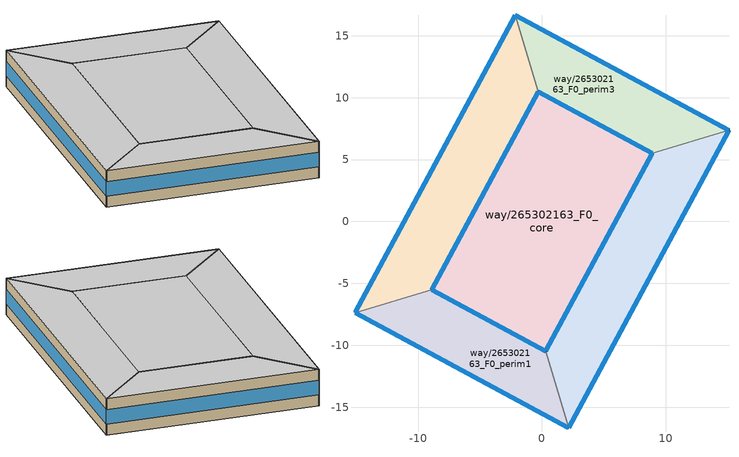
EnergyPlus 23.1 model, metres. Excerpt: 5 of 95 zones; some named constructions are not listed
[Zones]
way/265302163_F0_perim1
 floor ground (Floor_Construction): 2.15,-16.66 0.3,-10.47 -8.91,-5.5 -15.1,-7.35 z0
 wall outside (Wall_Construction): 2.15,-16.66 -15.1,-7.35 / -8.91,-5.5 0.3,-10.47 z0:3.5
 wall to way/265302163_F0_perim4 (Wall_Construction): 0.3,-10.47 2.15,-16.66 z0:3.5
 wall to way/265302163_F0_perim2 (Wall_Construction): -15.1,-7.35 -8.91,-5.5 z0:3.5
 window (Window_Construction): 2.14,-16.65 -15.09,-7.36 / -8.9,-5.5 0.29,-10.46 z1.05:2.45
 ceiling to way/265302163_F1_perim1 (Floor_Construction): 0.3,-10.47 2.15,-16.66 -15.1,-7.35 -8.91,-5.5 z3.5
way/265302163_F0_perim2
 floor ground (Floor_Construction): -8.91,-5.5 -0.3,10.46 -2.15,16.66 -15.1,-7.35 z0
 wall outside (Wall_Construction): -15.1,-7.35 -2.15,16.66 / -0.3,10.46 -8.91,-5.5 z0:3.5
 wall to way/265302163_F0_perim3 (Wall_Construction): -2.15,16.66 -0.3,10.46 z0:3.5
 window (Window_Construction): -15.09,-7.34 -2.16,16.64 / -0.3,10.46 -8.9,-5.49 z1.05:2.45
 ceiling to way/265302163_F1_perim2 (Floor_Construction): -2.15,16.66 -0.3,10.46 -8.91,-5.5 -15.1,-7.35 z3.5
way/265302163_F0_perim3
 floor ground (Floor_Construction): 15.1,7.35 -2.15,16.66 -0.3,10.46 8.91,5.5 z0
 wall outside (Wall_Construction): -2.15,16.66 15.1,7.35 / 8.91,5.5 -0.3,10.46 z0:3.5
 wall to way/265302163_F0_perim4 (Wall_Construction): 15.1,7.35 8.91,5.5 z0:3.5
 window (Window_Construction): -2.15,16.65 15.09,7.36 / 8.9,5.5 -0.3,10.46 z1.05:2.45
 ceiling to way/265302163_F1_perim3 (Floor_Construction): 15.1,7.35 8.91,5.5 -0.3,10.46 -2.15,16.66 z3.5
way/265302163_F0_perim4
 floor ground (Floor_Construction): 2.15,-16.66 15.1,7.35 8.91,5.5 0.3,-10.47 z0
 wall outside (Wall_Construction): 15.1,7.35 2.15,-16.66 / 0.3,-10.47 8.91,5.5 z0:3.5
 window (Window_Construction): 15.09,7.34 2.16,-16.64 / 0.3,-10.46 8.9,5.49 z1.05:2.45
 ceiling to way/265302163_F1_perim4 (Floor_Construction): 15.1,7.35 2.15,-16.66 0.3,-10.47 8.91,5.5 z3.5
way/265302163_F0_core
 floor ground (Floor_Construction): 8.91,5.5 0.3,-10.47 -8.91,-5.5 -0.3,10.46 z0
 wall outside (Wall_Construction): -8.91,-5.5 0.3,-10.47 8.91,5.5 -0.3,10.46 -8.91,-5.5 z0:3.5
 window (Window_Construction): -8.9,-5.5 0.29,-10.46 / 8.9,5.5 -0.3,10.46 / -0.3,10.46 -8.9,-5.49 / 0.3,-10.46 8.9,5.49 z1.05:2.45
 ceiling to way/265302163_F1_core (Floor_Construction): 0.3,-10.47 8.91,5.5 -0.3,10.46 -8.91,-5.5 z3.5
[WATERUSE:CONNECTIONS]
DHW_WaterConn_LargeOffice: Hot Water Supply Temperature Schedule=OpenUBEM_DHW_Setpoint; Drain Water Heat Exchanger Type=None; Drain Water Heat Exchanger Destination=Plant; Water Use Equipment 1=DHW_WaterUse_LargeOffice
[SCHEDULE:COMPACT]
Heating_Setpoint_LargeOffice: Through: 12/31, For: Weekdays, Until: 06:00, 15.6, Until: 07:00, 21.1, Until: 08:00, 21.1, Until: 12:00, 21.1, Until: 13:00, 21.1, Until: 17:00, 21.1, Until: 19:00, 21.1, Until: 24:00, 15.6, For: Saturday, Until: 06:00, 15.6, Until: 08:00, 21.1, Until: 12:00, 21.1, Until: 17:00, 21.1, Until: 19:00, 21.1, Until: 24:00, 15.6, For: AllOtherDays, Until: 06:00, 15.6, Until: 18:00, 21.1, Until: 24:00, 15.6
Cooling_Setpoint_LargeOffice: Through: 12/31, For: Weekdays, Until: 06:00, 29.4, Until: 07:00, 23.9, Until: 08:00, 23.9, Until: 12:00, 23.9, Until: 13:00, 23.9, Until: 17:00, 23.9, Until: 18:00, 23.9, Until: 22:00, 23.9, Until: 24:00, 23.9, For: Saturday, Until: 06:00, 29.4, Until: 08:00, 23.9, Until: 12:00, 23.9, Until: 17:00, 23.9, Until: 19:00, 23.9, Until: 24:00, 29.4, For: AllOtherDays, Until: 06:00, 29.4, Until: 18:00, 23.9, Until: 24:00, 29.4
[SCHEDULE:CONSTANT]
Name | Hourly Value
OpenUBEM_DHW_Setpoint | 60
OpenUBEM_DHW_FlowFrac_LargeOffice | 0.168614
OpenUBEM_DHW_SensibleFrac | 0.2
OpenUBEM_DHW_LatentFrac | 0.05
